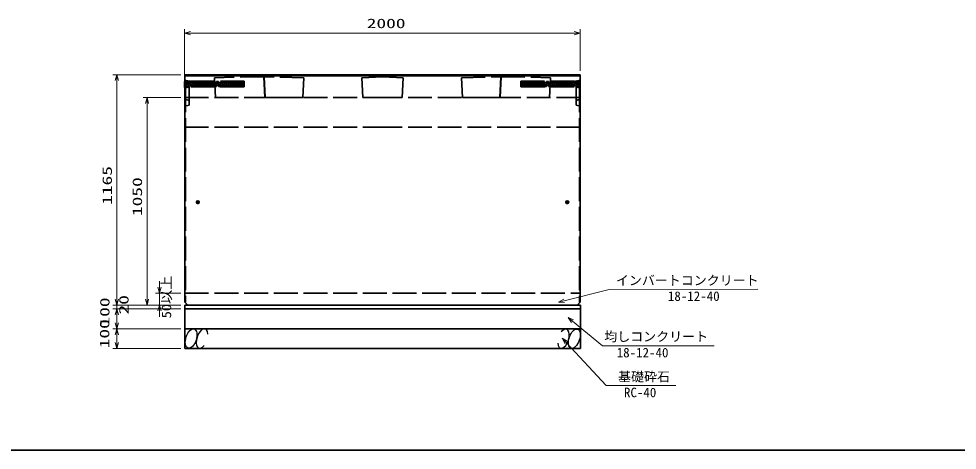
# Model space of a CAD drawing. Units: millimetres on the paper. Extents: x 15 to 1218, y 8 to 859.
# Drawn here: x 252.3 to 489.5, y 14.9 to 124 of the extents above; entities that cross this region are included whole.
import ezdxf
from ezdxf.enums import TextEntityAlignment as Align

# ---------------------------------------------------------------- set-up
doc = ezdxf.new("R2010")
doc.units = ezdxf.units.MM
doc.linetypes.add('DASHED', pattern=[7.5, 6, -1.5])
for name, color, linetype, lineweight in [('D-STR-DIM（寸法）', 7, 'Continuous', 13), ('D-STR-HTXT(均しCON-旗)', 7, 'Continuous', 13), ('D-STR-HTXT(基礎砕石-旗)', 7, 'Continuous', 13), ('D-STR-STRF(グリ)', 7, 'Continuous', 25), ('D-STR（構造物）', 1, 'Continuous', 35)]:
    doc.layers.add(name, color=color, linetype=linetype, lineweight=lineweight)
doc.styles.add('ＭＳ ゴシック', font='')
doc.styles.get('ＭＳ ゴシック').set_extended_font_data('MS Gothic')

# ---------------------------------------------------------------- blocks, each defined once
blk = doc.blocks.new('_Open30')
at = {"color": 7, "linetype": 'Continuous', "lineweight": 13}
for p, q in [((-1, 0.2679), (0, 0)), ((0, 0), (-1, -0.2679)), ((0, 0), (-1, 0))]:
    blk.add_line(p, q, dxfattribs=at)

msp = doc.modelspace()

# ---------------------------------------------------------------- linework, layer by layer
at = {"layer": 'D-STR-DIM（寸法）'}
for p, q in [((294.168, 109.102), (294.168, 121.368)), ((394.158, 110.849), (394.158, 121.368)), ((295.668, 120.368), (392.658, 120.368)), ((293.258, 109.849), (276.06, 109.849)), ((277.06, 108.349), (277.06, 53.096)), ((293.258, 104.096), (283.679, 104.096)), ((284.679, 102.596), (284.679, 53.096)), ((287.819, 56.096), (287.819, 57.596)), ((277.06, 53.096), (277.06, 54.596)), ((293.258, 54.596), (286.819, 54.596)), ((287.819, 54.596), (287.819, 51.596)), ((293.258, 51.596), (276.06, 51.596)), ((293.258, 51.596), (276.06, 51.596)), ((293.258, 50.596), (276.06, 50.596)), ((293.258, 50.596), (276.06, 50.596)), ((277.06, 51.596), (277.06, 50.596)), ((293.258, 51.596), (283.679, 51.596)), ((292.258, 51.596), (286.819, 51.596)), ((287.819, 50.096), (287.819, 48.596)), ((277.06, 49.096), (277.06, 47.596)), ((277.06, 49.096), (277.06, 47.096)), ((293.258, 45.596), (276.06, 45.596)), ((293.258, 45.596), (276.06, 45.596)), ((277.06, 44.096), (277.06, 42.096)), ((293.258, 40.596), (276.06, 40.596))]:
    msp.add_line(p, q, dxfattribs=at)
at = {"layer": 'D-STR-HTXT(均しCON-旗)'}
for points in [[(439.091, 55.568), (401.458, 55.52), (390.095, 52.656)], [(428.014, 41.286), (399.807, 41.286), (392.248, 47.5)]]:
    msp.add_lwpolyline(points, dxfattribs=at)
at = {"layer": 'D-STR-HTXT(基礎砕石-旗)'}
msp.add_lwpolyline([(418.329, 31.207), (400.758, 31.207), (390.668, 42.073)], dxfattribs=at)
at = {"layer": 'D-STR-STRF(グリ)'}
for centre, major_axis in [((295.833, 43.12), (0.79, 2.421)), ((392.682, 43.073), (-0.79, -2.421))]:
    msp.add_ellipse(centre, major_axis=major_axis, ratio=0.5139, dxfattribs=at)
for centre, start_param, end_param in [((298.574, 43.12), 5.3575563, 10.3750652), ((389.942, 43.073), 2.2159636, 7.2334726)]:
    msp.add_ellipse(centre, major_axis=(0.79, 2.421), ratio=0.5139, start_param=start_param, end_param=end_param, dxfattribs=at)
at = {"layer": 'D-STR（構造物）'}
for p, q in [((294.258, 52.346), (294.258, 109.849)), ((294.258, 109.849), (344.208, 109.849)), ((294.258, 109.599), (344.208, 109.599)), ((394.158, 109.849), (344.208, 109.849)), ((394.158, 109.599), (344.208, 109.599)), ((394.158, 52.346), (394.158, 109.849)), ((294.168, 108.102), (294.263, 108.197)), ((294.168, 108.102), (294.168, 106.602)), ((294.168, 106.602), (294.263, 106.507)), ((314.533, 104.096), (324.033, 104.096)), ((339.233, 104.096), (344.208, 104.096)), ((349.183, 104.096), (344.208, 104.096)), ((373.883, 104.096), (364.383, 104.096)), ((297.058, 77.596), (297.958, 77.596)), ((297.508, 78.046), (297.508, 77.146)), ((391.358, 77.596), (390.458, 77.596)), ((390.908, 78.046), (390.908, 77.146)), ((294.258, 52.346), (295.008, 51.596)), ((394.158, 52.346), (393.408, 51.596)), ((394.258, 51.596), (294.258, 51.596)), ((294.258, 51.596), (294.258, 50.596)), ((294.258, 50.596), (394.258, 50.596)), ((294.258, 50.596), (394.258, 50.596)), ((294.258, 50.596), (294.258, 45.596)), ((344.208, 51.596), (295.008, 51.596)), ((344.208, 51.596), (393.408, 51.596)), ((394.258, 51.596), (394.258, 50.596)), ((394.258, 50.596), (394.258, 45.596)), ((294.258, 45.596), (394.258, 45.596)), ((294.258, 45.596), (294.258, 40.596)), ((294.258, 45.596), (394.258, 45.596)), ((394.258, 45.596), (394.258, 40.596)), ((294.258, 40.596), (394.258, 40.596))]:
    msp.add_line(p, q, dxfattribs=at)
at = {"layer": 'D-STR（構造物）', "linetype": 'DASHED'}
for p, q in [((314.208, 109.351), (301.758, 109.097)), ((314.208, 109.351), (314.473, 104.096)), ((314.533, 104.096), (314.268, 109.349)), ((324.283, 109.101), (314.283, 109.351)), ((338.983, 109.101), (344.158, 109.351)), ((349.433, 109.101), (344.258, 109.351)), ((364.133, 109.101), (374.133, 109.351)), ((373.883, 104.096), (374.148, 109.349)), ((374.208, 109.351), (373.943, 104.096)), ((374.208, 109.351), (386.658, 109.097)), ((294.257, 107.999), (294.936, 108.339)), ((296.757, 108.249), (294.257, 106.999)), ((295.757, 108.249), (294.257, 107.499)), ((294.257, 106.499), (297.757, 108.249)), ((294.257, 108.249), (297.257, 106.749)), ((294.257, 107.749), (296.257, 106.749)), ((294.257, 107.249), (295.257, 106.749)), ((294.258, 108.502), (295.308, 108.249)), ((294.258, 106.422), (295.308, 106.749)), ((298.257, 106.749), (295.209, 108.273)), ((309.258, 106.749), (295.307, 106.749)), ((309.258, 108.249), (295.308, 108.249)), ((295.308, 102.173), (295.308, 106.749)), ((295.757, 106.749), (298.757, 108.249)), ((299.257, 106.749), (296.257, 108.249)), ((296.757, 106.749), (299.757, 108.249)), ((297.257, 108.249), (300.257, 106.749)), ((300.757, 108.249), (297.757, 106.749)), ((298.257, 108.249), (301.257, 106.749)), ((301.757, 108.249), (298.757, 106.749)), ((299.257, 108.249), (302.257, 106.749)), ((302.757, 108.249), (299.757, 106.749)), ((300.257, 108.249), (303.257, 106.749)), ((300.757, 106.749), (303.757, 108.249)), ((304.257, 106.749), (301.257, 108.249)), ((301.757, 106.749), (304.757, 108.249)), ((301.758, 109.097), (301.994, 104.096)), ((305.257, 106.749), (302.257, 108.249)), ((302.757, 106.749), (305.757, 108.249)), ((303.257, 108.249), (306.257, 106.749)), ((303.757, 106.749), (306.757, 108.249)), ((304.257, 108.249), (307.257, 106.749)), ((307.757, 108.249), (304.757, 106.749)), ((305.257, 108.249), (308.257, 106.749)), ((308.757, 108.249), (305.757, 106.749)), ((306.257, 108.249), (309.258, 106.749)), ((306.757, 106.749), (309.258, 108)), ((309.258, 107.249), (307.257, 108.249)), ((307.757, 106.749), (309.258, 107.5)), ((309.258, 107.749), (308.257, 108.249)), ((308.757, 106.749), (309.258, 107)), ((309.258, 106.749), (309.258, 108.249)), ((324.283, 109.101), (324.033, 104.096)), ((339.233, 104.096), (338.983, 109.101)), ((349.183, 104.096), (349.433, 109.101)), ((364.133, 109.101), (364.383, 104.096)), ((379.158, 106.749), (379.158, 108.249)), ((379.158, 108.249), (393.108, 108.249)), ((382.159, 108.249), (379.158, 106.749)), ((379.158, 107.249), (381.159, 108.249)), ((379.158, 107.749), (380.159, 108.249)), ((381.659, 106.749), (379.158, 108)), ((380.659, 106.749), (379.158, 107.5)), ((379.659, 106.749), (379.158, 107)), ((379.158, 106.749), (393.109, 106.749)), ((379.659, 108.249), (382.659, 106.749)), ((383.159, 108.249), (380.159, 106.749)), ((380.659, 108.249), (383.659, 106.749)), ((384.159, 108.249), (381.159, 106.749)), ((384.659, 106.749), (381.659, 108.249)), ((385.159, 108.249), (382.159, 106.749)), ((385.659, 106.749), (382.659, 108.249)), ((383.159, 106.749), (386.159, 108.249)), ((386.659, 106.749), (383.659, 108.249)), ((384.159, 106.749), (387.159, 108.249)), ((387.659, 106.749), (384.659, 108.249)), ((388.159, 108.249), (385.159, 106.749)), ((385.659, 108.249), (388.659, 106.749)), ((389.159, 108.249), (386.159, 106.749)), ((386.658, 109.097), (386.422, 104.096)), ((386.659, 108.249), (389.659, 106.749)), ((390.159, 108.249), (387.159, 106.749)), ((387.659, 108.249), (390.659, 106.749)), ((391.159, 108.249), (388.159, 106.749)), ((391.659, 106.749), (388.659, 108.249)), ((389.159, 106.749), (392.159, 108.249)), ((392.659, 106.749), (389.659, 108.249)), ((390.159, 106.749), (393.206, 108.273)), ((394.159, 106.499), (390.659, 108.249)), ((394.159, 108.249), (391.159, 106.749)), ((391.659, 108.249), (394.159, 106.999)), ((394.159, 107.749), (392.159, 106.749)), ((392.659, 108.249), (394.159, 107.499)), ((394.158, 108.502), (393.108, 108.249)), ((394.158, 106.422), (393.108, 106.749)), ((393.108, 102.173), (393.108, 106.749)), ((394.159, 107.249), (393.159, 106.749)), ((394.159, 107.999), (393.48, 108.339)), ((294.418, 106.394), (294.418, 52.346)), ((393.998, 106.394), (393.998, 52.346)), ((294.258, 104.096), (344.208, 104.096)), ((295.308, 103.37), (294.258, 103.639)), ((294.258, 101.905), (295.308, 102.173)), ((394.158, 104.096), (344.208, 104.096)), ((393.108, 103.37), (394.158, 103.639)), ((394.158, 101.905), (393.108, 102.173)), ((294.258, 96.596), (344.208, 96.596)), ((394.158, 96.596), (344.208, 96.596)), ((294.258, 54.596), (394.058, 54.596))]:
    msp.add_line(p, q, dxfattribs=at)
at = {"layer": 'D-STR（構造物）', "color": 2}
msp.add_line((15.054, 14.862), (1218.397, 14.862), dxfattribs=at)
at = {"layer": 'D-STR（構造物）'}
for centre, radius in [((297.508, 77.596), 0.35), ((297.508, 77.596), 0.3), ((390.908, 77.596), 0.35), ((390.908, 77.596), 0.3)]:
    msp.add_circle(centre, radius, dxfattribs=at)

# ---------------------------------------------------------------- block references
at = {"layer": 'D-STR-DIM（寸法）', "xscale": 1.5, "yscale": 1.5}
for p, rotation in [((294.168, 120.368), 180), ((277.06, 109.849), 90), ((284.679, 104.096), 90), ((287.819, 54.596), 270), ((277.06, 51.596), 270), ((277.06, 51.596), 270), ((284.679, 51.596), 270), ((277.06, 50.596), 90), ((277.06, 50.596), 90), ((287.819, 51.596), 90), ((277.06, 45.596), 270), ((277.06, 45.596), 90), ((277.06, 40.596), 270)]:
    msp.add_blockref('_Open30', p, dxfattribs=dict(at, rotation=rotation))
msp.add_blockref('_Open30', (394.158, 120.368), dxfattribs=at)
at = {"layer": 'D-STR-HTXT(均しCON-旗)', "xscale": 1.5, "yscale": 1.5}
for p, rotation in [((388.64, 52.289), 194.1476), ((391.089, 48.453), 140.57786)]:
    msp.add_blockref('_Open30', p, dxfattribs=dict(at, rotation=rotation))
at = {"layer": 'D-STR-HTXT(基礎砕石-旗)', "xscale": 1.5, "yscale": 1.5, "rotation": 132.88015}
msp.add_blockref('_Open30', (389.647, 43.172), dxfattribs=at)

# ---------------------------------------------------------------- texts
at = {"layer": 'D-STR-DIM（寸法）', "style": 'ＭＳ ゴシック', "width": 1.5}
msp.add_text('2000', height=2.405, dxfattribs=at).set_placement((340.204, 120.905), align=Align.BOTTOM_LEFT)
at = {"layer": 'D-STR-DIM（寸法）', "style": 'ＭＳ ゴシック'}
for s, width, p in [('1165', 1.5, (276.523, 76.927)), ('1050', 1.5, (284.142, 74.096)), ('50以上', 1.1, (291.494, 48.24)), ('100', 1.5, (275.914, 46.15)), ('20', 1.5, (280.732, 49.208)), ('100', 1.5, (275.861, 40.647))]:
    msp.add_text(s, height=2.405, rotation=90, dxfattribs=dict(at, width=width)).set_placement(p, align=Align.BOTTOM_LEFT)
at = {"layer": 'D-STR-HTXT(均しCON-旗)', "style": 'ＭＳ ゴシック'}
for s, p in [('インバートコンクリート', (403.188, 55.908)), ('18-12-40', (416.33, 51.917)), ('均しコンクリート', (400.254, 41.697)), ('18-12-40', (403.388, 37.635))]:
    msp.add_text(s, height=2.405, dxfattribs=at).set_placement(p, align=Align.BOTTOM_LEFT)
at = {"layer": 'D-STR-HTXT(基礎砕石-旗)', "style": 'ＭＳ ゴシック'}
for s, p in [('基礎砕石', (403.742, 31.541)), ('RC-40', (405.229, 27.556))]:
    msp.add_text(s, height=2.405, dxfattribs=at).set_placement(p, align=Align.BOTTOM_LEFT)

doc.saveas('drawing.dxf')
